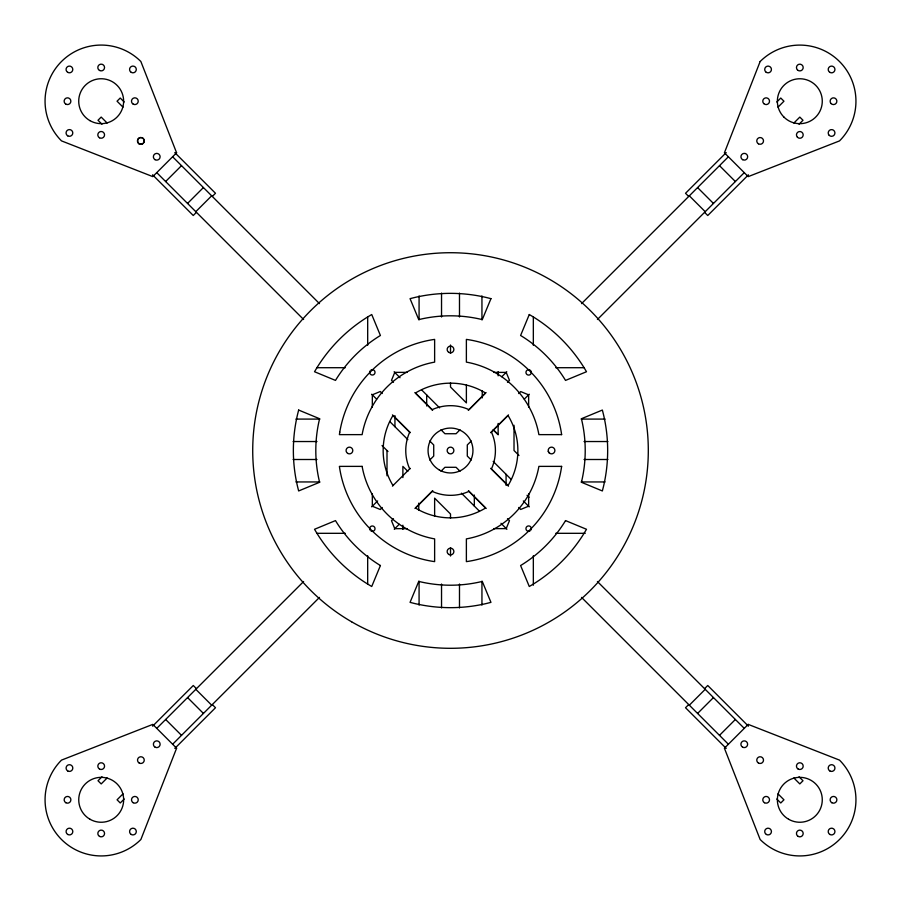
<?xml version="1.0" encoding="UTF-8"?>
<svg xmlns="http://www.w3.org/2000/svg" width="901" height="901" viewBox="0 0 901 901"><rect width="100%" height="100%" fill="white"/><g stroke="black" fill="none" stroke-linecap="round" stroke-linejoin="round"><path stroke-width="1.35" d="M409.583 432.041L393.005 415.462L392.183 416.836A67.35 67.35 0 0 0 392.183 484.186L393.005 485.56M432.108 409.662A44.825 44.825 0 0 1 469.049 409.662L485.56 393.005L484.186 392.183A67.35 67.35 0 0 0 416.836 392.183L415.462 393.005L432.041 409.583M165.626 181.518L181.506 165.649M187.543 203.435L203.412 187.554M195.787 211.679L211.667 195.81M196.429 212.321L193.253 215.497L152.573 174.817M212.298 196.441L215.474 193.276L174.794 152.596M101.993 776.786L98.018 780.75L101.194 783.926L107.151 777.98M152.596 726.183L193.276 685.503L196.452 688.679M371.708 506.869L377.632 500.933M392.453 486.112L410.237 468.329M468.25 410.315L486.033 392.532M501.834 376.719L506.779 371.775M726.206 152.607L685.526 193.287L688.702 196.463M776.808 102.004L780.773 98.04L783.949 101.216L777.991 107.174M156.763 728.368L303.603 581.517M581.539 303.626L728.38 156.774M382.249 507.522L380.267 509.504L372.327 506.216L372.327 493.68M429.766 460.028L433.719 456.064L433.719 444.959L429.766 440.994M460.028 429.777L456.064 433.73L444.948 433.73L440.994 429.766M507.5 382.317L509.482 380.335L506.193 372.395L493.658 372.395M393.478 518.751L391.496 520.722L394.784 528.662L407.32 528.65M440.994 471.246L444.948 467.292L456.064 467.292L460.028 471.246M471.257 441.006L467.292 444.959L467.292 456.064L471.257 460.017M518.717 393.557L520.699 391.575L528.639 394.863L528.639 407.387M123.02 793.849L117.074 799.806L120.25 802.982L124.214 799.007M172.632 744.237L319.483 597.397M597.419 319.495L744.26 172.654M793.871 123.043L799.818 117.096L802.994 120.261L799.029 124.237M174.817 748.404L215.497 707.724L212.321 704.559M490.707 432.705L508.491 414.933M524.292 399.143L529.236 394.21M748.427 174.839L707.747 215.519L704.571 212.343M394.266 529.225L399.211 524.281M415.001 508.479L432.784 490.696M491.439 432.041L508.018 415.462L508.84 416.836A67.35 67.35 0 0 1 508.84 484.186L508.018 485.56L491.439 468.982A44.825 44.825 0 0 0 491.428 432.041L491.405 431.973M688.702 704.559L685.526 707.724L726.206 748.404M704.571 688.679L707.747 685.503L748.427 726.183M689.333 705.19L705.213 689.321M697.588 713.446L713.457 697.565M719.494 735.351L735.374 719.482M317.163 367.709L345.229 367.709M555.793 367.709L583.859 367.709M407.32 372.372L394.796 372.361L391.507 380.301L393.478 382.272M295.933 419.089L319.787 419.089M581.235 419.089L605.089 419.089M293.129 441.535L316.983 441.535M584.039 441.535L607.893 441.535M293.129 459.499L316.983 459.499M584.039 459.499L607.893 459.499M295.933 481.945L319.787 481.945M581.235 481.945L605.089 481.945M493.658 528.628L506.193 528.617L509.47 520.677L507.5 518.706M317.163 533.313L345.229 533.313M555.793 533.313L585.256 533.313M432.041 491.439L415.462 508.018L416.836 508.84A67.35 67.35 0 0 0 484.186 508.84L485.56 508.018L468.982 491.439M498.129 434.631L493.162 429.676L498.14 434.642L498.129 423.425M719.494 165.66L735.374 181.54M697.588 187.577L713.457 203.457M689.333 195.832L705.213 211.701M518.987 455.478L514.02 450.511L514.02 425.261M421.645 389.919L439.598 407.86M493.185 461.436L511.137 479.377M527.04 495.28L529.033 497.273M124.192 101.993L120.227 98.018L117.051 101.194L123.009 107.151M490.696 468.329L508.491 486.112M523.312 500.933L529.236 506.869M799.029 776.786L802.994 780.75L799.818 783.926L793.871 777.98M172.62 156.763L319.483 303.626M597.419 581.517L744.26 728.368M518.717 507.477L520.699 509.459L528.639 506.171L528.639 493.647M382.249 393.5L380.267 391.518L372.327 394.807L372.327 407.342M107.129 123.02L101.182 117.074L98.006 120.25L101.971 124.214M156.74 172.632L303.603 319.495M581.539 597.397L728.38 744.237M777.991 793.849L783.949 799.806L780.773 802.982L776.808 799.007M371.708 394.21L376.641 399.143M392.453 414.933L410.237 432.705M389.885 421.657L407.838 439.609M461.425 493.174L479.388 511.126M382.035 445.556L387.993 451.514M407.838 471.347L402.882 466.391L402.882 477.598M195.81 689.321L211.69 705.19M187.566 697.565L203.435 713.446M165.649 719.482L181.518 735.351M394.12 371.798L400.044 377.722M414.854 392.543L432.626 410.327M468.407 490.707L486.18 508.491M501.001 523.312L506.925 529.247M549.159 452.888L548.281 451.378M533.336 317.197L533.336 345.263M533.336 555.759L533.336 585.222M506.08 474.331L506.08 485.369M498.129 371.617L498.129 375.818M482.238 390.944L482.238 397.904M481.945 295.945L481.945 319.799M481.945 581.235L481.945 605.089M474.331 495.032L474.331 506.069M466.38 384.964L466.391 402.905L450.511 387.025L450.511 382.824M459.487 293.14L459.487 316.994M459.487 584.039L459.487 607.893M450.511 345.015L450.511 353.417M450.511 518.21L450.511 514.009L434.631 498.14L434.631 516.082M450.511 547.617L450.511 556.03M441.535 293.14L441.535 316.994M441.535 584.039L441.535 607.893M426.691 394.965L426.691 406.002M419.078 295.945L419.078 319.799M419.078 581.235L419.078 605.089M418.751 503.152L418.751 510.112M402.882 525.215L402.882 529.416M394.942 415.665L394.942 426.714M387.002 450.523L387.002 475.773M367.687 317.197L367.687 345.263M367.676 555.759L367.676 583.825M469.049 491.349A44.825 44.825 0 0 1 432.108 491.349M409.741 468.982A44.825 44.825 0 0 1 409.741 432.041M530.543 370.502A2.692 2.692 0 0 1 529.563 374.94A2.692 2.692 0 0 1 525.959 372.169A2.692 2.692 0 0 1 529.991 370.074M370.987 370.018A2.692 2.692 0 0 1 374.985 371.888A2.692 2.692 0 0 1 371.865 375.007A2.692 2.692 0 0 1 369.996 371.009M369.996 530.013A2.692 2.692 0 0 1 371.865 526.015A2.692 2.692 0 0 1 374.985 529.135A2.692 2.692 0 0 1 370.987 530.993M529.991 530.948A2.692 2.692 0 0 1 525.981 529.078A2.692 2.692 0 0 1 529.101 525.959A2.692 2.692 0 0 1 530.971 529.957M339.756 432.221L339.395 434.631L362.134 434.631L362.427 432.987A89.807 89.807 0 0 1 432.987 362.427L434.631 362.134L434.631 339.395L432.221 339.756A112.253 112.253 0 0 0 339.756 432.221M561.627 466.38L561.267 468.79A112.253 112.253 0 0 1 468.79 561.267L466.38 561.627L466.38 538.888L468.024 538.584A89.807 89.807 0 0 0 538.584 468.024L538.888 466.38L561.627 466.38M298.648 410.056L297.465 414.82A157.157 157.157 0 0 0 297.465 486.191L298.648 490.955L319.618 482.272L319.326 481.1A134.7 134.7 0 0 1 319.326 419.922L319.618 418.74L298.648 410.056M581.697 481.1L581.404 482.272L602.364 490.955L603.557 486.191A157.157 157.157 0 0 0 603.557 414.82L602.364 410.056L581.404 418.74L581.697 419.922A134.7 134.7 0 0 1 581.697 481.1M176.607 748.213L140.883 839.495A56.132 56.132 0 0 1 61.505 839.495A56.132 56.132 0 0 1 61.505 760.117L152.787 724.393L176.607 748.213M760.14 61.527L724.415 152.81L748.224 176.619L839.507 140.905A56.132 56.132 0 0 0 839.507 61.527A56.132 56.132 0 0 0 760.14 61.527M380.413 565.524L371.73 586.495L367.518 583.972A157.157 157.157 0 0 1 317.051 533.493L314.528 529.281L335.499 520.598L336.118 521.645A134.7 134.7 0 0 0 379.377 564.904L380.413 565.524M490.955 298.648L482.272 319.618L481.1 319.326A134.7 134.7 0 0 0 419.922 319.326L418.74 319.618L410.056 298.648L414.82 297.465A157.157 157.157 0 0 1 486.191 297.465L490.955 298.648M418.74 581.404L410.056 602.364L414.82 603.557A157.157 157.157 0 0 0 486.191 603.557L490.955 602.364L482.272 581.404L481.1 581.697A134.7 134.7 0 0 1 419.922 581.697L418.74 581.404M529.281 314.528L520.598 335.499L521.645 336.118A134.7 134.7 0 0 1 564.904 379.377L565.524 380.413L586.495 371.73L583.972 367.518A157.157 157.157 0 0 0 533.493 317.051L529.281 314.528M317.051 367.518L314.528 371.73L335.499 380.413L336.118 379.377A134.7 134.7 0 0 1 379.377 336.118L380.413 335.499L371.73 314.528L367.518 317.051A157.157 157.157 0 0 0 317.051 367.518M565.524 520.598L564.904 521.645A134.7 134.7 0 0 1 521.645 564.904L520.598 565.524L529.281 586.495L533.493 583.972A157.157 157.157 0 0 0 583.972 533.493L586.495 529.281L565.524 520.598M176.585 152.787L152.776 176.607L61.493 140.883A56.132 56.132 0 0 1 61.493 61.505A56.132 56.132 0 0 1 140.86 61.505L176.585 152.787M748.224 724.393L724.415 748.213L760.14 839.495A56.132 56.132 0 0 0 839.507 839.495A56.132 56.132 0 0 0 839.507 760.117L748.224 724.393M561.627 434.631L538.888 434.631L538.584 432.987A89.807 89.807 0 0 0 468.024 362.427L466.38 362.134L466.38 339.395L468.79 339.756A112.253 112.253 0 0 1 561.267 432.221L561.627 434.631M362.134 466.38L339.395 466.38L339.756 468.79A112.253 112.253 0 0 0 432.221 561.267L434.631 561.627L434.631 538.888L432.987 538.584A89.807 89.807 0 0 1 362.427 468.024L362.134 466.38M448.822 453.428A3.367 3.367 0 0 0 453.879 450.511A3.367 3.367 0 0 0 448.822 447.594A3.367 3.367 0 0 0 448.822 453.428M448.822 352.392A3.367 3.367 0 0 0 453.879 349.487A3.367 3.367 0 0 0 448.822 346.57A3.367 3.367 0 0 0 448.822 352.392M549.858 453.417A3.367 3.367 0 0 0 554.903 450.5A3.367 3.367 0 0 0 549.858 447.583A3.367 3.367 0 0 0 549.858 453.417M448.822 554.453A3.367 3.367 0 0 0 453.879 551.536A3.367 3.367 0 0 0 448.822 548.619A3.367 3.367 0 0 0 448.822 554.453M347.752 453.428A3.367 3.367 0 0 0 352.798 450.511A3.367 3.367 0 0 0 347.752 447.594A3.367 3.367 0 0 0 347.752 453.428M829.889 834.472A3.367 3.367 0 0 0 834.945 831.555A3.367 3.367 0 0 0 829.889 828.638A3.367 3.367 0 0 0 829.889 834.472M67.766 834.472A3.367 3.367 0 0 0 72.812 831.555A3.367 3.367 0 0 0 67.766 828.638A3.367 3.367 0 0 0 67.766 834.472M67.744 72.362A3.367 3.367 0 0 0 72.79 69.445A3.367 3.367 0 0 0 67.744 66.528A3.367 3.367 0 0 0 67.744 72.362M829.889 72.384A3.367 3.367 0 0 0 834.945 69.467A3.367 3.367 0 0 0 829.889 66.55A3.367 3.367 0 0 0 829.889 72.384M139.204 763.034A3.367 3.367 0 0 0 144.25 760.117A3.367 3.367 0 0 0 139.204 757.2A3.367 3.367 0 0 0 139.204 763.034M155.073 747.154A3.367 3.367 0 0 0 160.13 744.237A3.367 3.367 0 0 0 155.073 741.32A3.367 3.367 0 0 0 155.073 747.154M99.515 769.049A3.367 3.367 0 0 0 104.561 766.132A3.367 3.367 0 0 0 99.515 763.215A3.367 3.367 0 0 0 99.515 769.049M133.19 802.723A3.367 3.367 0 0 0 138.236 799.806A3.367 3.367 0 0 0 133.19 796.889A3.367 3.367 0 0 0 133.19 802.723M99.515 836.398A3.367 3.367 0 0 0 104.561 833.481A3.367 3.367 0 0 0 99.515 830.564A3.367 3.367 0 0 0 99.515 836.398M65.841 802.723A3.367 3.367 0 0 0 70.886 799.806A3.367 3.367 0 0 0 65.841 796.889A3.367 3.367 0 0 0 65.841 802.723M131.264 834.472A3.367 3.367 0 0 0 136.31 831.555A3.367 3.367 0 0 0 131.264 828.638A3.367 3.367 0 0 0 131.264 834.472M67.766 770.974A3.367 3.367 0 0 0 72.812 768.057A3.367 3.367 0 0 0 67.766 765.14A3.367 3.367 0 0 0 67.766 770.974M89.976 819.246A22.446 22.446 0 0 0 123.651 799.806A22.446 22.446 0 0 0 89.976 780.356A22.446 22.446 0 0 0 89.976 819.246M758.451 763.034A3.367 3.367 0 0 0 763.507 760.117A3.367 3.367 0 0 0 758.451 757.2A3.367 3.367 0 0 0 758.451 763.034M742.582 747.154A3.367 3.367 0 0 0 747.627 744.237A3.367 3.367 0 0 0 742.582 741.32A3.367 3.367 0 0 0 742.582 747.154M764.465 802.723A3.367 3.367 0 0 0 769.51 799.806A3.367 3.367 0 0 0 764.465 796.889A3.367 3.367 0 0 0 764.465 802.723M798.14 769.049A3.367 3.367 0 0 0 803.185 766.132A3.367 3.367 0 0 0 798.14 763.215A3.367 3.367 0 0 0 798.14 769.049M831.814 802.723A3.367 3.367 0 0 0 836.871 799.806A3.367 3.367 0 0 0 831.814 796.889A3.367 3.367 0 0 0 831.814 802.723M798.14 836.398A3.367 3.367 0 0 0 803.185 833.481A3.367 3.367 0 0 0 798.14 830.564A3.367 3.367 0 0 0 798.14 836.398M829.889 770.974A3.367 3.367 0 0 0 834.945 768.057A3.367 3.367 0 0 0 829.889 765.14A3.367 3.367 0 0 0 829.889 770.974M766.391 834.472A3.367 3.367 0 0 0 771.436 831.555A3.367 3.367 0 0 0 766.391 828.638A3.367 3.367 0 0 0 766.391 834.472M788.6 819.246A22.446 22.446 0 0 0 822.275 799.806A22.446 22.446 0 0 0 788.6 780.356A22.446 22.446 0 0 0 788.6 819.246M758.451 143.822A3.367 3.367 0 0 0 763.507 140.905A3.367 3.367 0 0 0 758.451 137.988A3.367 3.367 0 0 0 758.451 143.822M742.615 159.657A3.367 3.367 0 0 0 747.672 156.74A3.367 3.367 0 0 0 742.615 153.823A3.367 3.367 0 0 0 742.615 159.657M797.441 137.267A3.367 3.367 0 0 0 803.073 135.758A3.367 3.367 0 0 0 798.95 131.636A3.367 3.367 0 0 0 797.441 137.267M763.766 103.592A3.367 3.367 0 0 0 769.398 102.083A3.367 3.367 0 0 0 765.276 97.961A3.367 3.367 0 0 0 763.766 103.592M797.441 69.918A3.367 3.367 0 0 0 803.073 68.408A3.367 3.367 0 0 0 798.95 64.286A3.367 3.367 0 0 0 797.441 69.918M831.116 103.592A3.367 3.367 0 0 0 836.747 102.083A3.367 3.367 0 0 0 832.625 97.961A3.367 3.367 0 0 0 831.116 103.592M765.692 71.843A3.367 3.367 0 0 0 771.324 70.334A3.367 3.367 0 0 0 767.202 66.212A3.367 3.367 0 0 0 765.692 71.843M829.19 135.341A3.367 3.367 0 0 0 834.822 133.832A3.367 3.367 0 0 0 830.699 129.71A3.367 3.367 0 0 0 829.19 135.341M783.949 117.096A22.446 22.446 0 0 0 821.509 107.028A22.446 22.446 0 0 0 794.018 79.525A22.446 22.446 0 0 0 783.949 117.096M139.182 143.8A3.367 3.367 0 0 0 144.228 140.883A3.367 3.367 0 0 0 139.182 137.966A3.367 3.367 0 0 0 139.182 143.8M155.051 159.68A3.367 3.367 0 0 0 160.108 156.763A3.367 3.367 0 0 0 155.051 153.846A3.367 3.367 0 0 0 155.051 159.68M133.168 104.111A3.367 3.367 0 0 0 138.225 101.194A3.367 3.367 0 0 0 133.168 98.277A3.367 3.367 0 0 0 133.168 104.111M99.493 137.785A3.367 3.367 0 0 0 104.55 134.868A3.367 3.367 0 0 0 99.493 131.951A3.367 3.367 0 0 0 99.493 137.785M65.818 104.111A3.367 3.367 0 0 0 70.864 101.194A3.367 3.367 0 0 0 65.818 98.277A3.367 3.367 0 0 0 65.818 104.111M99.493 70.436A3.367 3.367 0 0 0 104.55 67.519A3.367 3.367 0 0 0 99.493 64.602A3.367 3.367 0 0 0 99.493 70.436M67.744 135.86A3.367 3.367 0 0 0 72.79 132.943A3.367 3.367 0 0 0 67.744 130.026A3.367 3.367 0 0 0 67.744 135.86M131.242 72.362A3.367 3.367 0 0 0 136.299 69.445A3.367 3.367 0 0 0 131.242 66.528A3.367 3.367 0 0 0 131.242 72.362M89.954 120.644A22.446 22.446 0 0 0 123.628 101.194A22.446 22.446 0 0 0 89.954 81.754A22.446 22.446 0 0 0 89.954 120.644M139.204 143.822A3.367 3.367 0 0 0 144.25 140.905A3.367 3.367 0 0 0 139.204 137.988A3.367 3.367 0 0 0 139.204 143.822M351.615 621.803A197.792 197.792 0 0 0 648.303 450.511A197.792 197.792 0 0 0 351.615 279.22A197.792 197.792 0 0 0 351.615 621.803M439.283 469.95A22.446 22.446 0 0 0 472.957 450.511A22.446 22.446 0 0 0 439.283 431.072A22.446 22.446 0 0 0 439.283 469.95"/></g></svg>
